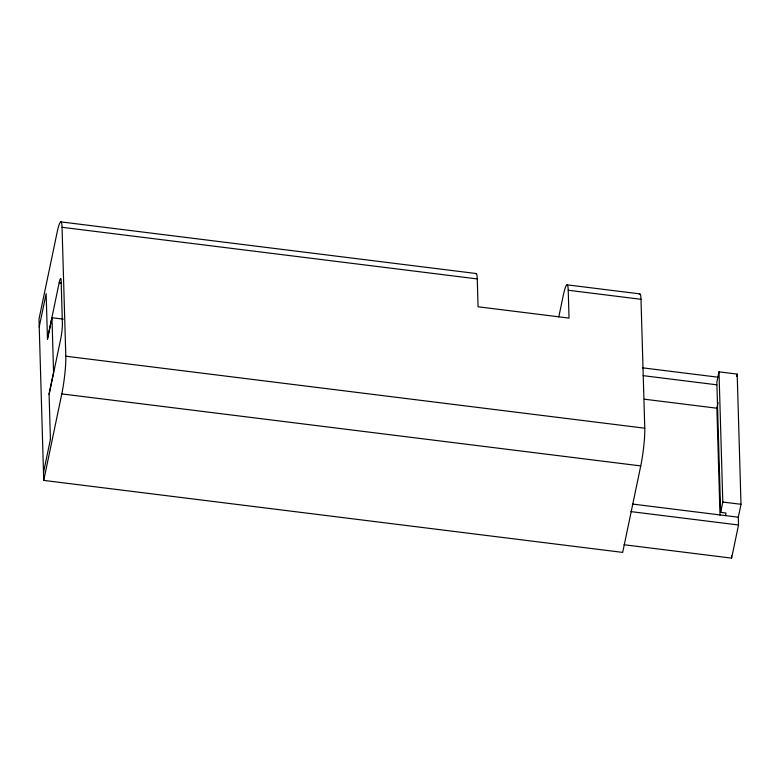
<?xml version="1.0" encoding="UTF-8"?>
<svg xmlns="http://www.w3.org/2000/svg" width="780" height="780" viewBox="0 0 780 780"><rect width="100%" height="100%" fill="white"/><g stroke="black" fill="none" stroke-linecap="round" stroke-linejoin="round"><path stroke-width="1.17" d="M39.224 326.878L46.147 293.66L47.483 339.241L51.977 317.733L63.346 319.147M47.473 338.764L59.153 282.828A10.852 1.219 -82.9 0 1 61.142 280.702L62.39 323.456A10.852 1.219 -82.9 0 1 60.791 338.54L49.101 394.475M43.495 472.622L50.417 439.413M43.729 480.402L61.796 393.91A27.134 3.062 -82.9 0 0 65.812 356.206L62.039 227.292L477.262 278.928L478.072 306.784L569.039 318.094L568.22 290.248L640.994 299.296L644.767 428.2A27.134 3.062 -82.9 0 1 640.75 465.913L622.684 552.396L43.729 480.402L39 319.098L57.067 232.615A27.134 3.062 -82.9 0 1 62.039 227.292M558.792 316.904L563.258 295.561A27.134 3.062 -82.9 0 1 568.22 290.248M624 544.733L731.611 558.119L738.533 524.989L738.299 517.208L741 504.299L737.188 374.098L718.994 371.836L716.84 382.161L720.652 512.362L726.005 513.035L725.458 515.609M720.018 515.297L716.879 408.213L718.078 402.509M736.691 376.447L737.188 374.098M720.652 512.362L722.807 502.037L718.994 371.836M60.898 221.881L476.122 273.517M567.089 284.837L639.853 293.885M59.153 282.828L61.493 283.12M642.35 367.799L718.536 377.276M643.071 375.638L716.81 384.813M644.358 399.194L716.879 408.213M65.812 356.206L644.767 428.2M61.796 393.91L640.75 465.913M722.807 502.037L741 504.299M632.385 504.036L738.299 517.208M630.903 511.602L738.533 524.989M731.542 555.692L731.611 558.119M51.977 317.733L53.576 372.314L49.082 393.822L50.417 439.491M475.605 273.78A27.134 3.062 -82.9 0 1 477.262 278.928M639.346 294.148A27.134 3.062 -82.9 0 1 640.994 299.296"/></g></svg>
